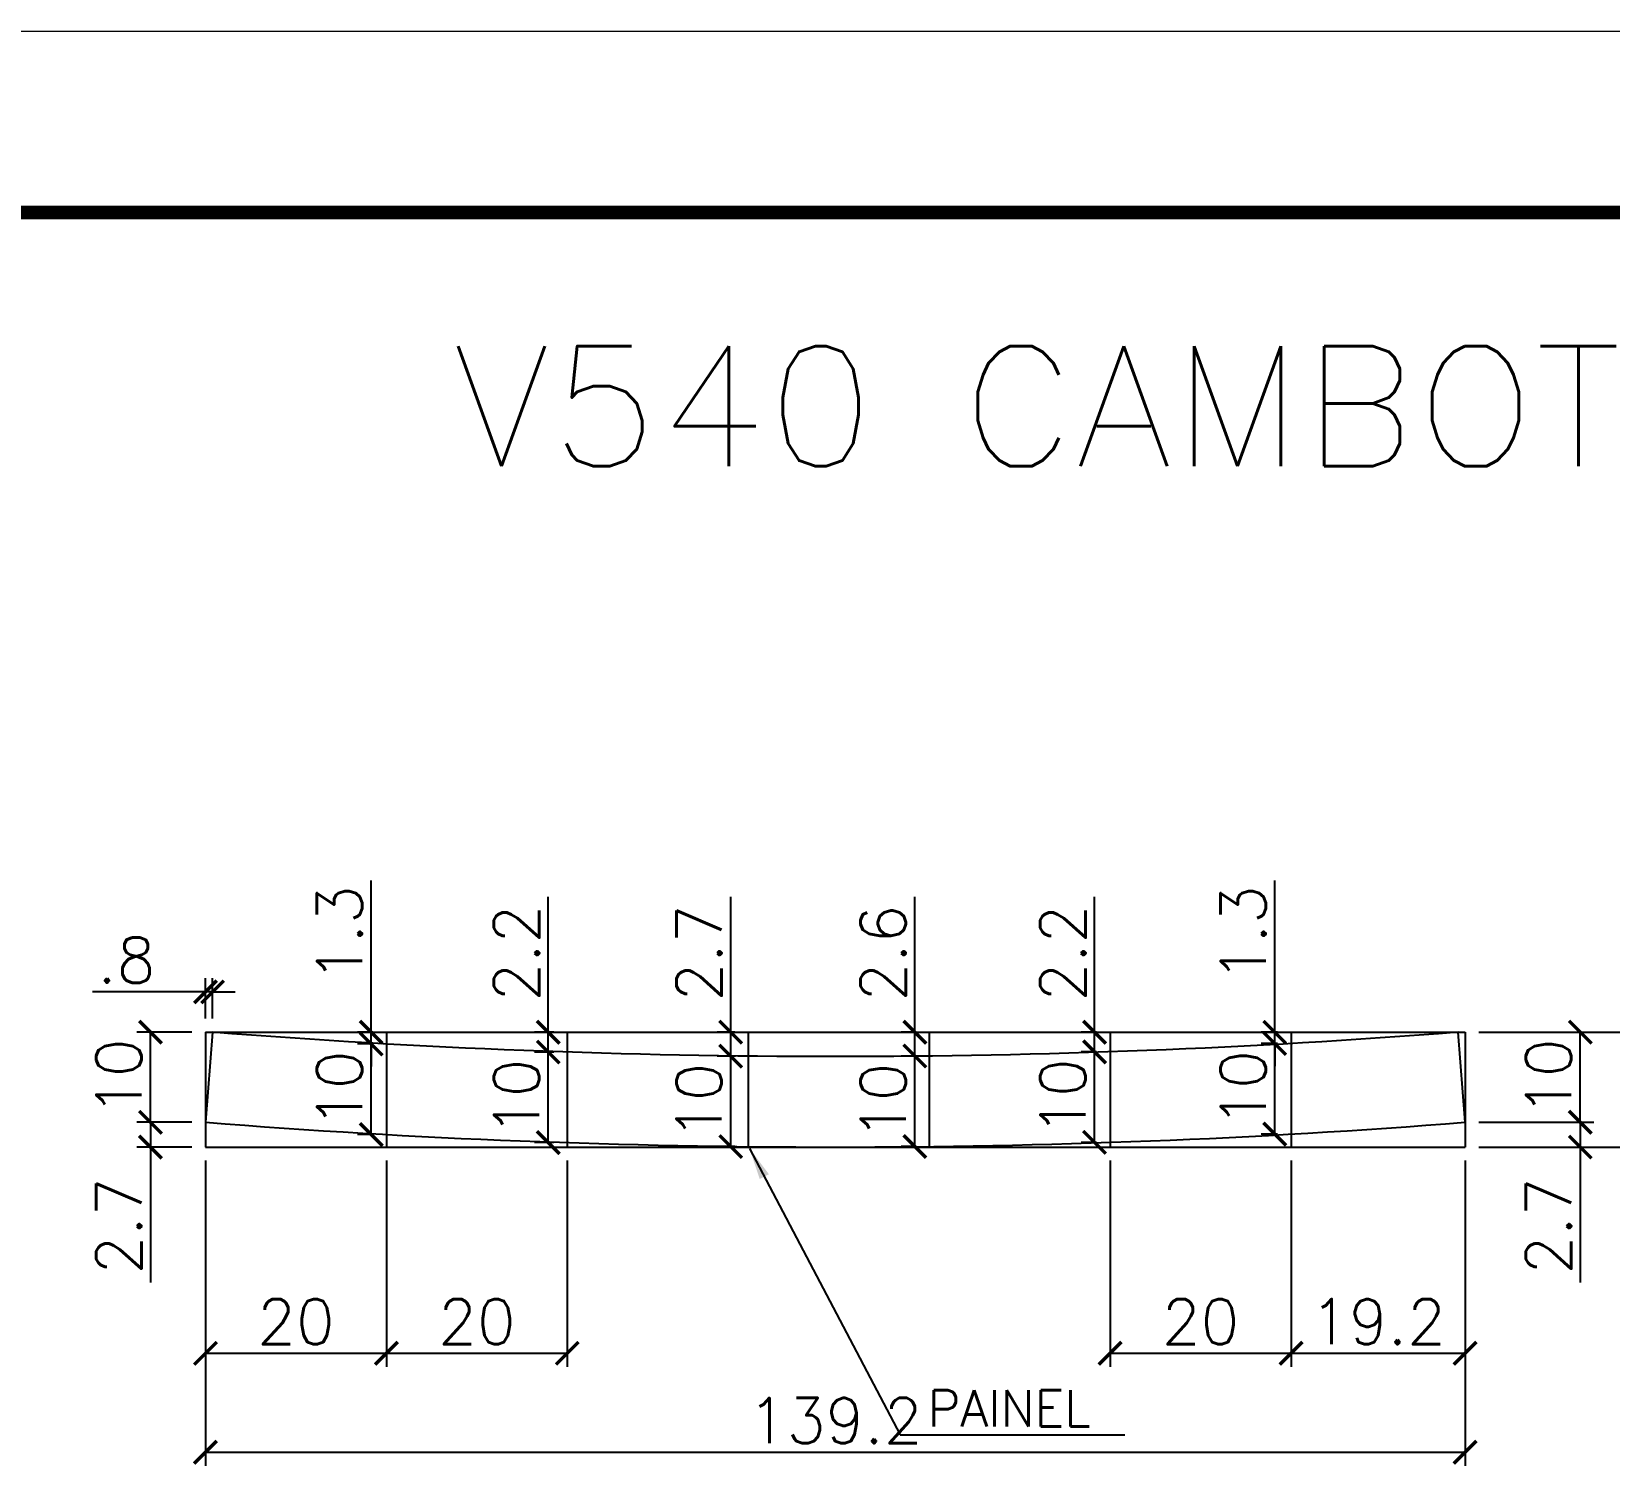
# Model space of a CAD drawing. Extents: x -15895 to 12929, y -2522 to 15173.
# Drawn here: x 3794.7 to 4143.6, y 5100.4 to 5419.3 of the extents above; entities that cross this region are included whole.
import ezdxf

# ---------------------------------------------------------------- set-up
doc = ezdxf.new("R2010")
doc.units = 0
doc.header["$PDMODE"] = 35
doc.header["$PDSIZE"] = -10
doc.linetypes.add('DASHED', pattern=[0.75, 0.5, -0.25])
doc.layers.add('COTA', color=241, linetype='Continuous')
for name, color, linetype, lineweight in [('Folhas', 255, 'Continuous', 9), ('SARRAFO DE PRESSAO', 251, 'DASHED', 9), ('Texto Seção', 7, 'Continuous', 15)]:
    doc.layers.add(name, color=color, linetype=linetype, lineweight=lineweight)
doc.styles.add('COTA TECNICA', font='techl___.ttf', dxfattribs={"height": 10})
doc.styles.add('REGUA-120', font='ROMANS.shx', dxfattribs={"height": 15})
doc.styles.add('Romans', font='romans.shx')
doc.dimstyles.new('Cota Seção (2x)', dxfattribs={"dimtxt": 10, "dimasz": 5, "dimexe": 3, "dimexo": 3, "dimgap": 2, "dimtad": 3, "dimdec": 1, "dimlfac": 0.5, "dimzin": 12, "dimdsep": 46, "dimtxsty": 'Romans', "dimblk": 'ARCHTICK', "dimcen": 0, "dimclrd": 4, "dimclre": 4, "dimclrt": 1, "dimadec": 1, "dimazin": 3, "dimtfac": 1, "dimtdec": 1, "dimtmove": 0, "dimatfit": 3, "dimldrblk": 'OBLIQUE', "dimfxl": 1, "dimtolj": 1, "dimtzin": 12, "dimarcsym": 0})
doc.dimstyles.new('PAINEL', dxfattribs={"dimtxt": 10, "dimasz": 3, "dimexe": 3, "dimexo": 3, "dimgap": 3, "dimtad": 1, "dimdec": 1, "dimzin": 12, "dimdsep": 46, "dimtxsty": 'COTA TECNICA', "dimblk1": 'OBLIQUE', "dimblk2": 'OBLIQUE', "dimsah": 1, "dimcen": 0.9, "dimclrd": 4, "dimclre": 4, "dimclrt": 240, "dimadec": 1, "dimazin": 3, "dimtfac": 1, "dimtdec": 1, "dimtmove": 0, "dimatfit": 3, "dimfxl": 1, "dimtolj": 1, "dimtzin": 12, "dimarcsym": 0})

# ---------------------------------------------------------------- blocks, each defined once
blk = doc.blocks.new('9999999999')
at = {"layer": 'Folhas'}
blk.add_lwpolyline([(98138.98, 34190.21), (99623.98, 34190.21), (99623.98, 35240.21), (98138.98, 35240.21)], close=True, dxfattribs=at)
at = {"layer": 'Folhas', "color": 30, "const_width": 3}
blk.add_lwpolyline([(98213.98, 34230.21), (99583.98, 34230.21), (99583.98, 35200.21), (98213.98, 35200.21)], close=True, dxfattribs=at)
blk = doc.blocks.new('_ArchTick')
at = {"color": 0, "linetype": 'ByBlock', "const_width": 0.15}
blk.add_lwpolyline([(-0.5, -0.5), (0.5, 0.5)], dxfattribs=at)
blk = doc.blocks.new('*D1474')
at = {"layer": 'COTA', "color": 4, "lineweight": -2, "transparency": 16777216}
for p, q in [((3833.18, 5169.58), (3833.18, 5102.1)), ((4111.67, 5169.58), (4111.67, 5102.1)), ((3833.18, 5105.1), (4111.67, 5105.1))]:
    blk.add_line(p, q, dxfattribs=at)
at = {"layer": 'Defpoints', "color": 0, "transparency": 16777216}
for p in [(3833.18, 5172.58), (4111.67, 5172.58), (4111.67, 5105.1)]:
    blk.add_point(p, dxfattribs=at)
at = {"layer": 'COTA', "color": 4, "lineweight": -2, "transparency": 16777216, "xscale": 5, "yscale": 5, "zscale": 5, "rotation": 180}
blk.add_blockref('_ArchTick', (3833.18, 5105.1), dxfattribs=at)
at = {"layer": 'COTA', "color": 4, "lineweight": -2, "transparency": 16777216, "xscale": 5, "yscale": 5, "zscale": 5}
blk.add_blockref('_ArchTick', (4111.67, 5105.1), dxfattribs=at)
at = {"layer": 'COTA', "color": 1, "transparency": 16777216, "insert": (3972.42, 5112.1), "char_height": 10, "attachment_point": 5, "style": 'Romans'}
blk.add_mtext('\\A1;139.2', dxfattribs=at)
blk = doc.blocks.new('_Oblique')
at = {"color": 0, "linetype": 'ByBlock', "lineweight": -2}
blk.add_line((-0.5, -0.5), (0.5, 0.5), dxfattribs=at)
blk = doc.blocks.new('*D1475')
at = {"layer": 'COTA', "color": 4, "lineweight": -2, "transparency": 16777216}
for p, q in [((3833.18, 5169.58), (3833.18, 5123.99)), ((3873.18, 5169.58), (3873.18, 5123.99)), ((3833.18, 5126.99), (3873.18, 5126.99))]:
    blk.add_line(p, q, dxfattribs=at)
at = {"layer": 'Defpoints', "color": 0, "transparency": 16777216}
for p in [(3833.18, 5172.58), (3873.18, 5172.58), (3873.18, 5126.99)]:
    blk.add_point(p, dxfattribs=at)
at = {"layer": 'COTA', "color": 4, "lineweight": -2, "transparency": 16777216, "xscale": 5, "yscale": 5, "zscale": 5, "rotation": 180}
blk.add_blockref('_ArchTick', (3833.18, 5126.99), dxfattribs=at)
at = {"layer": 'COTA', "color": 4, "lineweight": -2, "transparency": 16777216, "xscale": 5, "yscale": 5, "zscale": 5}
blk.add_blockref('_ArchTick', (3873.18, 5126.99), dxfattribs=at)
at = {"layer": 'COTA', "color": 1, "transparency": 16777216, "insert": (3853.18, 5133.99), "char_height": 10, "attachment_point": 5, "style": 'Romans'}
blk.add_mtext('\\A1;20', dxfattribs=at)
blk = doc.blocks.new('*D1476')
at = {"layer": 'COTA', "color": 4, "lineweight": -2, "transparency": 16777216}
for p, q in [((3873.18, 5169.58), (3873.18, 5123.99)), ((3913.18, 5169.58), (3913.18, 5123.99)), ((3873.18, 5126.99), (3913.18, 5126.99))]:
    blk.add_line(p, q, dxfattribs=at)
at = {"layer": 'Defpoints', "color": 0, "transparency": 16777216}
for p in [(3873.18, 5172.58), (3913.18, 5172.58), (3913.18, 5126.99)]:
    blk.add_point(p, dxfattribs=at)
at = {"layer": 'COTA', "color": 4, "lineweight": -2, "transparency": 16777216, "xscale": 5, "yscale": 5, "zscale": 5, "rotation": 180}
blk.add_blockref('_ArchTick', (3873.18, 5126.99), dxfattribs=at)
at = {"layer": 'COTA', "color": 4, "lineweight": -2, "transparency": 16777216, "xscale": 5, "yscale": 5, "zscale": 5}
blk.add_blockref('_ArchTick', (3913.18, 5126.99), dxfattribs=at)
at = {"layer": 'COTA', "color": 1, "transparency": 16777216, "insert": (3893.18, 5133.99), "char_height": 10, "attachment_point": 5, "style": 'Romans'}
blk.add_mtext('\\A1;20', dxfattribs=at)
blk = doc.blocks.new('*D1477')
at = {"layer": 'COTA', "color": 4, "lineweight": -2, "transparency": 16777216}
for p, q in [((4033.18, 5169.58), (4033.18, 5123.99)), ((4073.18, 5169.58), (4073.18, 5123.99)), ((4033.18, 5126.99), (4073.18, 5126.99))]:
    blk.add_line(p, q, dxfattribs=at)
at = {"layer": 'Defpoints', "color": 0, "transparency": 16777216}
for p in [(4033.18, 5172.58), (4073.18, 5172.58), (4073.18, 5126.99)]:
    blk.add_point(p, dxfattribs=at)
at = {"layer": 'COTA', "color": 4, "lineweight": -2, "transparency": 16777216, "xscale": 5, "yscale": 5, "zscale": 5, "rotation": 180}
blk.add_blockref('_ArchTick', (4033.18, 5126.99), dxfattribs=at)
at = {"layer": 'COTA', "color": 4, "lineweight": -2, "transparency": 16777216, "xscale": 5, "yscale": 5, "zscale": 5}
blk.add_blockref('_ArchTick', (4073.18, 5126.99), dxfattribs=at)
at = {"layer": 'COTA', "color": 1, "transparency": 16777216, "insert": (4053.18, 5133.99), "char_height": 10, "attachment_point": 5, "style": 'Romans'}
blk.add_mtext('\\A1;20', dxfattribs=at)
blk = doc.blocks.new('*D1478')
at = {"layer": 'COTA', "color": 4, "lineweight": -2, "transparency": 16777216}
for p, q in [((4073.18, 5169.58), (4073.18, 5123.99)), ((4111.67, 5169.58), (4111.67, 5123.99)), ((4073.18, 5126.99), (4111.67, 5126.99))]:
    blk.add_line(p, q, dxfattribs=at)
at = {"layer": 'Defpoints', "color": 0, "transparency": 16777216}
for p in [(4073.18, 5172.58), (4111.67, 5172.58), (4111.67, 5126.99)]:
    blk.add_point(p, dxfattribs=at)
at = {"layer": 'COTA', "color": 4, "lineweight": -2, "transparency": 16777216, "xscale": 5, "yscale": 5, "zscale": 5, "rotation": 180}
blk.add_blockref('_ArchTick', (4073.18, 5126.99), dxfattribs=at)
at = {"layer": 'COTA', "color": 4, "lineweight": -2, "transparency": 16777216, "xscale": 5, "yscale": 5, "zscale": 5}
blk.add_blockref('_ArchTick', (4111.67, 5126.99), dxfattribs=at)
at = {"layer": 'COTA', "color": 1, "transparency": 16777216, "insert": (4092.42, 5133.99), "char_height": 10, "attachment_point": 5, "style": 'Romans'}
blk.add_mtext('\\A1;19.2', dxfattribs=at)
blk = doc.blocks.new('*D1479')
at = {"layer": 'COTA', "color": 4, "lineweight": -2, "transparency": 16777216}
for p, q in [((3830.18, 5178.06), (3818.02, 5178.06)), ((3821.02, 5178.06), (3821.02, 5172.58)), ((3830.18, 5172.58), (3818.02, 5172.58)), ((3821.02, 5172.58), (3821.02, 5142.63))]:
    blk.add_line(p, q, dxfattribs=at)
at = {"layer": 'Defpoints', "color": 0, "transparency": 16777216}
for p in [(3833.18, 5178.06), (3821.02, 5172.58), (3833.18, 5172.58)]:
    blk.add_point(p, dxfattribs=at)
at = {"layer": 'COTA', "color": 4, "lineweight": -2, "transparency": 16777216, "xscale": 5, "yscale": 5, "zscale": 5}
for p, rotation in [((3821.02, 5178.06), 90), ((3821.02, 5172.58), 270)]:
    blk.add_blockref('_ArchTick', p, dxfattribs=dict(at, rotation=rotation))
at = {"layer": 'COTA', "color": 1, "transparency": 16777216, "insert": (3814.02, 5155.11), "char_height": 10, "attachment_point": 5, "rotation": 90, "style": 'Romans'}
blk.add_mtext('\\A1;2.7', dxfattribs=at)
blk = doc.blocks.new('*D1480')
at = {"layer": 'COTA', "color": 4, "lineweight": -2, "transparency": 16777216}
for p, q in [((3830.18, 5197.99), (3818.02, 5197.99)), ((3821.02, 5178.06), (3821.02, 5197.99)), ((3830.18, 5178.06), (3818.02, 5178.06))]:
    blk.add_line(p, q, dxfattribs=at)
at = {"layer": 'Defpoints', "color": 0, "transparency": 16777216}
for p in [(3821.02, 5197.99), (3833.18, 5197.99), (3833.18, 5178.06)]:
    blk.add_point(p, dxfattribs=at)
at = {"layer": 'COTA', "color": 4, "lineweight": -2, "transparency": 16777216, "xscale": 5, "yscale": 5, "zscale": 5}
for p, rotation in [((3821.02, 5197.99), 90), ((3821.02, 5178.06), 270)]:
    blk.add_blockref('_ArchTick', p, dxfattribs=dict(at, rotation=rotation))
at = {"layer": 'COTA', "color": 1, "transparency": 16777216, "insert": (3814.02, 5188.03), "char_height": 10, "attachment_point": 5, "rotation": 90, "style": 'Romans'}
blk.add_mtext('\\A1;10', dxfattribs=at)
blk = doc.blocks.new('*D1481')
at = {"layer": 'COTA', "color": 4, "lineweight": -2, "transparency": 16777216}
for p, q in [((3833.18, 5200.99), (3833.18, 5209.91)), ((3834.75, 5200.99), (3834.75, 5209.91)), ((3833.18, 5206.91), (3808.22, 5206.91)), ((3834.75, 5206.91), (3833.18, 5206.91)), ((3834.75, 5206.91), (3839.75, 5206.91))]:
    blk.add_line(p, q, dxfattribs=at)
at = {"layer": 'Defpoints', "color": 0, "transparency": 16777216}
for p in [(3833.18, 5206.91), (3833.18, 5197.99), (3834.75, 5197.99)]:
    blk.add_point(p, dxfattribs=at)
at = {"layer": 'COTA', "color": 4, "lineweight": -2, "transparency": 16777216, "xscale": 5, "yscale": 5, "zscale": 5}
blk.add_blockref('_ArchTick', (3833.18, 5206.91), dxfattribs=at)
at = {"layer": 'COTA', "color": 4, "lineweight": -2, "transparency": 16777216, "xscale": 5, "yscale": 5, "zscale": 5, "rotation": 180}
blk.add_blockref('_ArchTick', (3834.75, 5206.91), dxfattribs=at)
at = {"layer": 'COTA', "color": 1, "transparency": 16777216, "insert": (3815.7, 5213.91), "char_height": 10, "attachment_point": 5, "style": 'Romans'}
blk.add_mtext('\\A1;.8', dxfattribs=at)
blk = doc.blocks.new('*D1482')
at = {"layer": 'COTA', "color": 4, "lineweight": -2, "transparency": 16777216}
for p, q in [((3870.18, 5195.39), (3866.82, 5195.39)), ((3869.82, 5175.36), (3869.82, 5195.39)), ((3870.18, 5175.36), (3866.82, 5175.36))]:
    blk.add_line(p, q, dxfattribs=at)
at = {"layer": 'Defpoints', "color": 0, "transparency": 16777216}
for p in [(3869.82, 5195.39), (3873.18, 5195.39), (3873.18, 5175.36)]:
    blk.add_point(p, dxfattribs=at)
at = {"layer": 'COTA', "color": 4, "lineweight": -2, "transparency": 16777216, "xscale": 5, "yscale": 5, "zscale": 5}
for p, rotation in [((3869.82, 5195.39), 90), ((3869.82, 5175.36), 270)]:
    blk.add_blockref('_ArchTick', p, dxfattribs=dict(at, rotation=rotation))
at = {"layer": 'COTA', "color": 1, "transparency": 16777216, "insert": (3862.82, 5185.38), "char_height": 10, "attachment_point": 5, "rotation": 90, "style": 'Romans'}
blk.add_mtext('\\A1;10', dxfattribs=at)
blk = doc.blocks.new('*D1483')
at = {"layer": 'COTA', "color": 4, "lineweight": -2, "transparency": 16777216}
for p, q in [((3869.82, 5197.99), (3869.82, 5231.52)), ((3870.18, 5197.99), (3866.82, 5197.99)), ((3869.82, 5195.39), (3869.82, 5197.99)), ((3870.18, 5195.39), (3866.82, 5195.39)), ((3869.82, 5195.39), (3869.82, 5190.39))]:
    blk.add_line(p, q, dxfattribs=at)
at = {"layer": 'Defpoints', "color": 0, "transparency": 16777216}
for p in [(3869.82, 5197.99), (3873.18, 5197.99), (3873.18, 5195.39)]:
    blk.add_point(p, dxfattribs=at)
at = {"layer": 'COTA', "color": 4, "lineweight": -2, "transparency": 16777216, "xscale": 5, "yscale": 5, "zscale": 5}
for p, rotation in [((3869.82, 5197.99), 270), ((3869.82, 5195.39), 90)]:
    blk.add_blockref('_ArchTick', p, dxfattribs=dict(at, rotation=rotation))
at = {"layer": 'COTA', "color": 1, "transparency": 16777216, "insert": (3862.82, 5219.76), "char_height": 10, "attachment_point": 5, "rotation": 90, "style": 'Romans'}
blk.add_mtext('\\A1;1.3', dxfattribs=at)
blk = doc.blocks.new('*D1484')
at = {"layer": 'COTA', "color": 4, "lineweight": -2, "transparency": 16777216}
for p, q in [((3910.18, 5193.59), (3905.96, 5193.59)), ((3908.96, 5173.57), (3908.96, 5193.59)), ((3910.18, 5173.57), (3905.96, 5173.57))]:
    blk.add_line(p, q, dxfattribs=at)
at = {"layer": 'Defpoints', "color": 0, "transparency": 16777216}
for p in [(3908.96, 5193.59), (3913.18, 5193.59), (3913.18, 5173.57)]:
    blk.add_point(p, dxfattribs=at)
at = {"layer": 'COTA', "color": 4, "lineweight": -2, "transparency": 16777216, "xscale": 5, "yscale": 5, "zscale": 5}
for p, rotation in [((3908.96, 5193.59), 90), ((3908.96, 5173.57), 270)]:
    blk.add_blockref('_ArchTick', p, dxfattribs=dict(at, rotation=rotation))
at = {"layer": 'COTA', "color": 1, "transparency": 16777216, "insert": (3901.96, 5183.58), "char_height": 10, "attachment_point": 5, "rotation": 90, "style": 'Romans'}
blk.add_mtext('\\A1;10', dxfattribs=at)
blk = doc.blocks.new('*D1485')
at = {"layer": 'COTA', "color": 4, "lineweight": -2, "transparency": 16777216}
for p, q in [((3908.96, 5197.99), (3908.96, 5227.95)), ((3910.18, 5197.99), (3905.96, 5197.99)), ((3908.96, 5193.59), (3908.96, 5197.99)), ((3910.18, 5193.59), (3905.96, 5193.59))]:
    blk.add_line(p, q, dxfattribs=at)
at = {"layer": 'Defpoints', "color": 0, "transparency": 16777216}
for p in [(3908.96, 5197.99), (3913.18, 5197.99), (3913.18, 5193.59)]:
    blk.add_point(p, dxfattribs=at)
at = {"layer": 'COTA', "color": 4, "lineweight": -2, "transparency": 16777216, "xscale": 5, "yscale": 5, "zscale": 5}
for p, rotation in [((3908.96, 5197.99), 90), ((3908.96, 5193.59), 270)]:
    blk.add_blockref('_ArchTick', p, dxfattribs=dict(at, rotation=rotation))
at = {"layer": 'COTA', "color": 1, "transparency": 16777216, "insert": (3901.96, 5215.47), "char_height": 10, "attachment_point": 5, "rotation": 90, "style": 'Romans'}
blk.add_mtext('\\A1;2.2', dxfattribs=at)
blk = doc.blocks.new('*D1486')
at = {"layer": 'COTA', "color": 4, "lineweight": -2, "transparency": 16777216}
for p, q in [((3950.39, 5192.69), (3946.3, 5192.69)), ((3949.3, 5172.69), (3949.3, 5192.69)), ((3950.18, 5172.69), (3946.3, 5172.69))]:
    blk.add_line(p, q, dxfattribs=at)
at = {"layer": 'Defpoints', "color": 0, "transparency": 16777216}
for p in [(3949.3, 5192.69), (3953.39, 5192.69), (3953.18, 5172.69)]:
    blk.add_point(p, dxfattribs=at)
at = {"layer": 'COTA', "color": 4, "lineweight": -2, "transparency": 16777216, "xscale": 5, "yscale": 5, "zscale": 5}
for p, rotation in [((3949.3, 5192.69), 90), ((3949.3, 5172.69), 270)]:
    blk.add_blockref('_ArchTick', p, dxfattribs=dict(at, rotation=rotation))
at = {"layer": 'COTA', "color": 1, "transparency": 16777216, "insert": (3942.3, 5182.69), "char_height": 10, "attachment_point": 5, "rotation": 90, "style": 'Romans'}
blk.add_mtext('\\A1;10', dxfattribs=at)
blk = doc.blocks.new('*D1487')
at = {"layer": 'COTA', "color": 4, "lineweight": -2, "transparency": 16777216}
for p, q in [((3949.3, 5197.99), (3949.3, 5227.95)), ((3950.18, 5197.99), (3946.3, 5197.99)), ((3949.3, 5192.69), (3949.3, 5197.99)), ((3950.18, 5192.69), (3946.3, 5192.69))]:
    blk.add_line(p, q, dxfattribs=at)
at = {"layer": 'Defpoints', "color": 0, "transparency": 16777216}
for p in [(3949.3, 5197.99), (3953.18, 5197.99), (3953.18, 5192.69)]:
    blk.add_point(p, dxfattribs=at)
at = {"layer": 'COTA', "color": 4, "lineweight": -2, "transparency": 16777216, "xscale": 5, "yscale": 5, "zscale": 5}
for p, rotation in [((3949.3, 5197.99), 90), ((3949.3, 5192.69), 270)]:
    blk.add_blockref('_ArchTick', p, dxfattribs=dict(at, rotation=rotation))
at = {"layer": 'COTA', "color": 1, "transparency": 16777216, "insert": (3942.3, 5215.47), "char_height": 10, "attachment_point": 5, "rotation": 90, "style": 'Romans'}
blk.add_mtext('\\A1;2.7', dxfattribs=at)
blk = doc.blocks.new('*D1488')
at = {"layer": 'COTA', "color": 4, "lineweight": -2, "transparency": 16777216}
for p, q in [((3990.18, 5192.71), (3987.02, 5192.71)), ((3990.02, 5172.71), (3990.02, 5192.71)), ((3990.18, 5172.71), (3987.02, 5172.71))]:
    blk.add_line(p, q, dxfattribs=at)
at = {"layer": 'Defpoints', "color": 0, "transparency": 16777216}
for p in [(3990.02, 5192.71), (3993.18, 5192.71), (3993.18, 5172.71)]:
    blk.add_point(p, dxfattribs=at)
at = {"layer": 'COTA', "color": 4, "lineweight": -2, "transparency": 16777216, "xscale": 5, "yscale": 5, "zscale": 5}
for p, rotation in [((3990.02, 5192.71), 90), ((3990.02, 5172.71), 270)]:
    blk.add_blockref('_ArchTick', p, dxfattribs=dict(at, rotation=rotation))
at = {"layer": 'COTA', "color": 1, "transparency": 16777216, "insert": (3983.02, 5182.71), "char_height": 10, "attachment_point": 5, "rotation": 90, "style": 'Romans'}
blk.add_mtext('\\A1;10', dxfattribs=at)
blk = doc.blocks.new('*D1489')
at = {"layer": 'COTA', "color": 4, "lineweight": -2, "transparency": 16777216}
for p, q in [((3990.02, 5197.99), (3990.02, 5227.95)), ((3990.18, 5197.99), (3987.02, 5197.99)), ((3990.02, 5192.71), (3990.02, 5197.99)), ((3990.18, 5192.71), (3987.02, 5192.71))]:
    blk.add_line(p, q, dxfattribs=at)
at = {"layer": 'Defpoints', "color": 0, "transparency": 16777216}
for p in [(3990.02, 5197.99), (3993.18, 5197.99), (3993.18, 5192.71)]:
    blk.add_point(p, dxfattribs=at)
at = {"layer": 'COTA', "color": 4, "lineweight": -2, "transparency": 16777216, "xscale": 5, "yscale": 5, "zscale": 5}
for p, rotation in [((3990.02, 5197.99), 90), ((3990.02, 5192.71), 270)]:
    blk.add_blockref('_ArchTick', p, dxfattribs=dict(at, rotation=rotation))
at = {"layer": 'COTA', "color": 1, "transparency": 16777216, "insert": (3983.02, 5215.47), "char_height": 10, "attachment_point": 5, "rotation": 90, "style": 'Romans'}
blk.add_mtext('\\A1;2.6', dxfattribs=at)
blk = doc.blocks.new('*D1490')
at = {"layer": 'COTA', "color": 4, "lineweight": -2, "transparency": 16777216}
for p, q in [((4030.18, 5193.64), (4026.75, 5193.64)), ((4029.75, 5173.63), (4029.75, 5193.64)), ((4030.18, 5173.63), (4026.75, 5173.63))]:
    blk.add_line(p, q, dxfattribs=at)
at = {"layer": 'Defpoints', "color": 0, "transparency": 16777216}
for p in [(4029.75, 5193.64), (4033.18, 5193.64), (4033.18, 5173.63)]:
    blk.add_point(p, dxfattribs=at)
at = {"layer": 'COTA', "color": 4, "lineweight": -2, "transparency": 16777216, "xscale": 5, "yscale": 5, "zscale": 5}
for p, rotation in [((4029.75, 5193.64), 90), ((4029.75, 5173.63), 270)]:
    blk.add_blockref('_ArchTick', p, dxfattribs=dict(at, rotation=rotation))
at = {"layer": 'COTA', "color": 1, "transparency": 16777216, "insert": (4022.75, 5183.63), "char_height": 10, "attachment_point": 5, "rotation": 90, "style": 'Romans'}
blk.add_mtext('\\A1;10', dxfattribs=at)
blk = doc.blocks.new('*D1491')
at = {"layer": 'COTA', "color": 4, "lineweight": -2, "transparency": 16777216}
for p, q in [((4029.75, 5197.99), (4029.75, 5227.95)), ((4030.18, 5197.99), (4026.75, 5197.99)), ((4029.75, 5193.64), (4029.75, 5197.99)), ((4030.18, 5193.64), (4026.75, 5193.64))]:
    blk.add_line(p, q, dxfattribs=at)
at = {"layer": 'Defpoints', "color": 0, "transparency": 16777216}
for p in [(4029.75, 5197.99), (4033.18, 5197.99), (4033.18, 5193.64)]:
    blk.add_point(p, dxfattribs=at)
at = {"layer": 'COTA', "color": 4, "lineweight": -2, "transparency": 16777216, "xscale": 5, "yscale": 5, "zscale": 5}
for p, rotation in [((4029.75, 5197.99), 90), ((4029.75, 5193.64), 270)]:
    blk.add_blockref('_ArchTick', p, dxfattribs=dict(at, rotation=rotation))
at = {"layer": 'COTA', "color": 1, "transparency": 16777216, "insert": (4022.75, 5215.47), "char_height": 10, "attachment_point": 5, "rotation": 90, "style": 'Romans'}
blk.add_mtext('\\A1;2.2', dxfattribs=at)
blk = doc.blocks.new('*D1492')
at = {"layer": 'COTA', "color": 4, "lineweight": -2, "transparency": 16777216}
for p, q in [((4070.18, 5195.48), (4066.59, 5195.48)), ((4069.59, 5175.45), (4069.59, 5195.48)), ((4070.18, 5175.45), (4066.59, 5175.45))]:
    blk.add_line(p, q, dxfattribs=at)
at = {"layer": 'Defpoints', "color": 0, "transparency": 16777216}
for p in [(4069.59, 5195.48), (4073.18, 5195.48), (4073.18, 5175.45)]:
    blk.add_point(p, dxfattribs=at)
at = {"layer": 'COTA', "color": 4, "lineweight": -2, "transparency": 16777216, "xscale": 5, "yscale": 5, "zscale": 5}
for p, rotation in [((4069.59, 5195.48), 90), ((4069.59, 5175.45), 270)]:
    blk.add_blockref('_ArchTick', p, dxfattribs=dict(at, rotation=rotation))
at = {"layer": 'COTA', "color": 1, "transparency": 16777216, "insert": (4062.59, 5185.46), "char_height": 10, "attachment_point": 5, "rotation": 90, "style": 'Romans'}
blk.add_mtext('\\A1;10', dxfattribs=at)
blk = doc.blocks.new('*D1493')
at = {"layer": 'COTA', "color": 4, "lineweight": -2, "transparency": 16777216}
for p, q in [((4069.59, 5197.99), (4069.59, 5231.52)), ((4070.18, 5197.99), (4066.59, 5197.99)), ((4069.59, 5195.48), (4069.59, 5197.99)), ((4070.18, 5195.48), (4066.59, 5195.48)), ((4069.59, 5195.48), (4069.59, 5190.48))]:
    blk.add_line(p, q, dxfattribs=at)
at = {"layer": 'Defpoints', "color": 0, "transparency": 16777216}
for p in [(4069.59, 5197.99), (4073.18, 5197.99), (4073.18, 5195.48)]:
    blk.add_point(p, dxfattribs=at)
at = {"layer": 'COTA', "color": 4, "lineweight": -2, "transparency": 16777216, "xscale": 5, "yscale": 5, "zscale": 5}
for p, rotation in [((4069.59, 5197.99), 270), ((4069.59, 5195.48), 90)]:
    blk.add_blockref('_ArchTick', p, dxfattribs=dict(at, rotation=rotation))
at = {"layer": 'COTA', "color": 1, "transparency": 16777216, "insert": (4062.59, 5219.76), "char_height": 10, "attachment_point": 5, "rotation": 90, "style": 'Romans'}
blk.add_mtext('\\A1;1.3', dxfattribs=at)
blk = doc.blocks.new('*D1494')
at = {"layer": 'COTA', "color": 4, "lineweight": -2, "transparency": 16777216}
for p, q in [((4114.67, 5178.06), (4140.13, 5178.06)), ((4137.13, 5178.06), (4137.13, 5172.58)), ((4114.67, 5172.58), (4140.13, 5172.58)), ((4137.13, 5172.58), (4137.13, 5142.63))]:
    blk.add_line(p, q, dxfattribs=at)
at = {"layer": 'Defpoints', "color": 0, "transparency": 16777216}
for p in [(4111.67, 5178.06), (4111.67, 5172.58), (4137.13, 5172.58)]:
    blk.add_point(p, dxfattribs=at)
at = {"layer": 'COTA', "color": 4, "lineweight": -2, "transparency": 16777216, "xscale": 5, "yscale": 5, "zscale": 5}
for p, rotation in [((4137.13, 5178.06), 90), ((4137.13, 5172.58), 270)]:
    blk.add_blockref('_ArchTick', p, dxfattribs=dict(at, rotation=rotation))
at = {"layer": 'COTA', "color": 1, "transparency": 16777216, "insert": (4130.13, 5155.11), "char_height": 10, "attachment_point": 5, "rotation": 90, "style": 'Romans'}
blk.add_mtext('\\A1;2.7', dxfattribs=at)
blk = doc.blocks.new('*D1495')
at = {"layer": 'COTA', "color": 4, "lineweight": -2, "transparency": 16777216}
for p, q in [((4114.67, 5197.99), (4140.13, 5197.99)), ((4137.13, 5178.06), (4137.13, 5197.99)), ((4114.67, 5178.06), (4140.13, 5178.06))]:
    blk.add_line(p, q, dxfattribs=at)
at = {"layer": 'Defpoints', "color": 0, "transparency": 16777216}
for p in [(4111.67, 5197.99), (4137.13, 5197.99), (4111.67, 5178.06)]:
    blk.add_point(p, dxfattribs=at)
at = {"layer": 'COTA', "color": 4, "lineweight": -2, "transparency": 16777216, "xscale": 5, "yscale": 5, "zscale": 5}
for p, rotation in [((4137.13, 5197.99), 90), ((4137.13, 5178.06), 270)]:
    blk.add_blockref('_ArchTick', p, dxfattribs=dict(at, rotation=rotation))
at = {"layer": 'COTA', "color": 1, "transparency": 16777216, "insert": (4130.13, 5188.03), "char_height": 10, "attachment_point": 5, "rotation": 90, "style": 'Romans'}
blk.add_mtext('\\A1;10', dxfattribs=at)
blk = doc.blocks.new('*D1496')
at = {"layer": 'COTA', "color": 4, "lineweight": -2, "transparency": 16777216}
for p, q in [((4114.67, 5197.99), (4167.38, 5197.99)), ((4164.38, 5197.99), (4164.38, 5172.58)), ((4114.67, 5172.58), (4167.38, 5172.58)), ((4164.38, 5172.58), (4164.38, 5134.54))]:
    blk.add_line(p, q, dxfattribs=at)
at = {"layer": 'Defpoints', "color": 0, "transparency": 16777216}
for p in [(4111.67, 5197.99), (4111.67, 5172.58), (4164.38, 5172.58)]:
    blk.add_point(p, dxfattribs=at)
at = {"layer": 'COTA', "color": 4, "lineweight": -2, "transparency": 16777216, "xscale": 5, "yscale": 5, "zscale": 5}
for p, rotation in [((4164.38, 5197.99), 90), ((4164.38, 5172.58), 270)]:
    blk.add_blockref('_ArchTick', p, dxfattribs=dict(at, rotation=rotation))
at = {"layer": 'COTA', "color": 1, "transparency": 16777216, "insert": (4157.38, 5151.06), "char_height": 10, "attachment_point": 5, "rotation": 90, "style": 'Romans'}
blk.add_mtext('\\A1;12.7', dxfattribs=at)

msp = doc.modelspace()

# ---------------------------------------------------------------- linework, layer by layer
at = {"linetype": 'Continuous'}
msp.add_lwpolyline([(4111.67, 5178.06), (4110.1, 5197.99, -0.039293), (3834.75, 5197.99), (3833.18, 5178.06, 0.039293)], format="xyb", close=True, dxfattribs=at)
at = {"layer": 'COTA'}
for p, q in [((3833.18, 5197.99), (4111.67, 5197.99)), ((3833.18, 5197.99), (3833.18, 5172.58)), ((3873.18, 5197.99), (3873.18, 5172.58)), ((3913.18, 5197.99), (3913.18, 5172.58)), ((3953.18, 5197.99), (3953.18, 5172.58)), ((3993.18, 5197.99), (3993.18, 5172.58)), ((4033.18, 5197.99), (4033.18, 5172.58)), ((4073.18, 5197.99), (4073.18, 5172.58)), ((4111.67, 5197.99), (4111.67, 5172.58)), ((3833.18, 5172.58), (4111.67, 5172.58))]:
    msp.add_line(p, q, dxfattribs=at)

# ---------------------------------------------------------------- block references
at = {"layer": 'SARRAFO DE PRESSAO', "color": 6, "linetype": 'ByBlock'}
msp.add_blockref('9999999999', (-94829.61, -29820.95), dxfattribs=at)

# ---------------------------------------------------------------- texts
at = {"color": 240, "insert": (4028.87, 5110.82), "char_height": 8, "attachment_point": 9, "style": 'Romans'}
msp.add_mtext('\\A1;PAINEL', dxfattribs=at)
at = {"layer": 'Texto Seção', "style": 'REGUA-120', "width": 1.05}
msp.add_text('V540 CAMBOTAS', height=26.5859, dxfattribs=at).set_placement((3887.86, 5323.12))

# ---------------------------------------------------------------- dimensions: what is measured, and where the dimension line sits
at = {"layer": 'COTA'}
for base, p1, p2, picture, middle in [((3869.82, 5197.99), (3873.18, 5195.39), (3873.18, 5197.99), '*D1483', (3862.82, 5219.76)), ((4069.59, 5197.99), (4073.18, 5195.48), (4073.18, 5197.99), '*D1493', (4062.59, 5219.76)), ((3908.96, 5197.99), (3913.18, 5193.59), (3913.18, 5197.99), '*D1485', (3901.96, 5215.47)), ((3949.3017, 5197.9944), (3953.176, 5192.6903), (3953.176, 5197.9944), '*D1487', (3942.3017, 5215.4706)), ((3990.02, 5197.99), (3993.18, 5192.71), (3993.18, 5197.99), '*D1489', (3983.02, 5215.47)), ((4029.75, 5197.99), (4033.18, 5193.64), (4033.18, 5197.99), '*D1491', (4022.75, 5215.47)), ((3821.02, 5197.99), (3833.18, 5178.06), (3833.18, 5197.99), '*D1480', (3814.02, 5188.03)), ((3869.82, 5195.39), (3873.18, 5175.36), (3873.18, 5195.39), '*D1482', (3862.82, 5185.38)), ((4069.59, 5195.48), (4073.18, 5175.45), (4073.18, 5195.48), '*D1492', (4062.59, 5185.46)), ((4137.13, 5197.99), (4111.67, 5178.06), (4111.67, 5197.99), '*D1495', (4130.13, 5188.03)), ((4164.38, 5172.58), (4111.67, 5197.99), (4111.67, 5172.58), '*D1496', (4157.38, 5151.06)), ((3908.96, 5193.59), (3913.18, 5173.57), (3913.18, 5193.59), '*D1484', (3901.96, 5183.58)), ((3949.3, 5192.69), (3953.18, 5172.69), (3953.39, 5192.69), '*D1486', (3942.3, 5182.69)), ((3990.02, 5192.71), (3993.18, 5172.71), (3993.18, 5192.71), '*D1488', (3983.02, 5182.71)), ((4029.75, 5193.64), (4033.18, 5173.63), (4033.18, 5193.64), '*D1490', (4022.75, 5183.63)), ((3821.02, 5172.58), (3833.18, 5178.06), (3833.18, 5172.58), '*D1479', (3814.02, 5155.11)), ((4137.13, 5172.58), (4111.67, 5178.06), (4111.67, 5172.58), '*D1494', (4130.13, 5155.11))]:
    dim = msp.add_linear_dim(base=base, p1=p1, p2=p2, angle=90, dimstyle='Cota Seção (2x)', dxfattribs=at)
    dim.commit()
    dim.dimension.update_dxf_attribs({"geometry": picture, "text_midpoint": middle})
for base, p1, p2, picture, middle in [((3833.18, 5206.91), (3834.75, 5197.99), (3833.18, 5197.99), '*D1481', (3815.7, 5213.91)), ((4111.67, 5105.1), (3833.18, 5172.58), (4111.67, 5172.58), '*D1474', (3972.42, 5112.1)), ((3873.18, 5126.99), (3833.18, 5172.58), (3873.18, 5172.58), '*D1475', (3853.18, 5133.99)), ((3913.18, 5126.99), (3873.18, 5172.58), (3913.18, 5172.58), '*D1476', (3893.18, 5133.99)), ((4073.18, 5126.99), (4033.18, 5172.58), (4073.18, 5172.58), '*D1477', (4053.18, 5133.99))]:
    dim = msp.add_linear_dim(base=base, p1=p1, p2=p2, dimstyle='Cota Seção (2x)', dxfattribs=at)
    dim.commit()
    dim.dimension.update_dxf_attribs({"geometry": picture, "text_midpoint": middle})
dim = msp.add_linear_dim(base=(4111.67, 5126.99), p1=(4073.18, 5172.58), p2=(4111.67, 5172.58), dimstyle='Cota Seção (2x)', override={"dimtmove": 1}, dxfattribs=at)
dim.commit()
dim.dimension.update_dxf_attribs({"geometry": '*D1478', "text_midpoint": (4092.42, 5133.99)})

# ---------------------------------------------------------------- leaders
at = {"annotation_type": 0, "has_hookline": 1, "hookline_direction": 1, "horizontal_direction": (-1, 0, 0)}
msp.add_leader([(3953.47, 5172.24), (3986.77, 5108.97), (4032.46, 5108.97)], dimstyle='PAINEL', override={"dimasz": 7}, dxfattribs=at)

doc.saveas('drawing.dxf')
